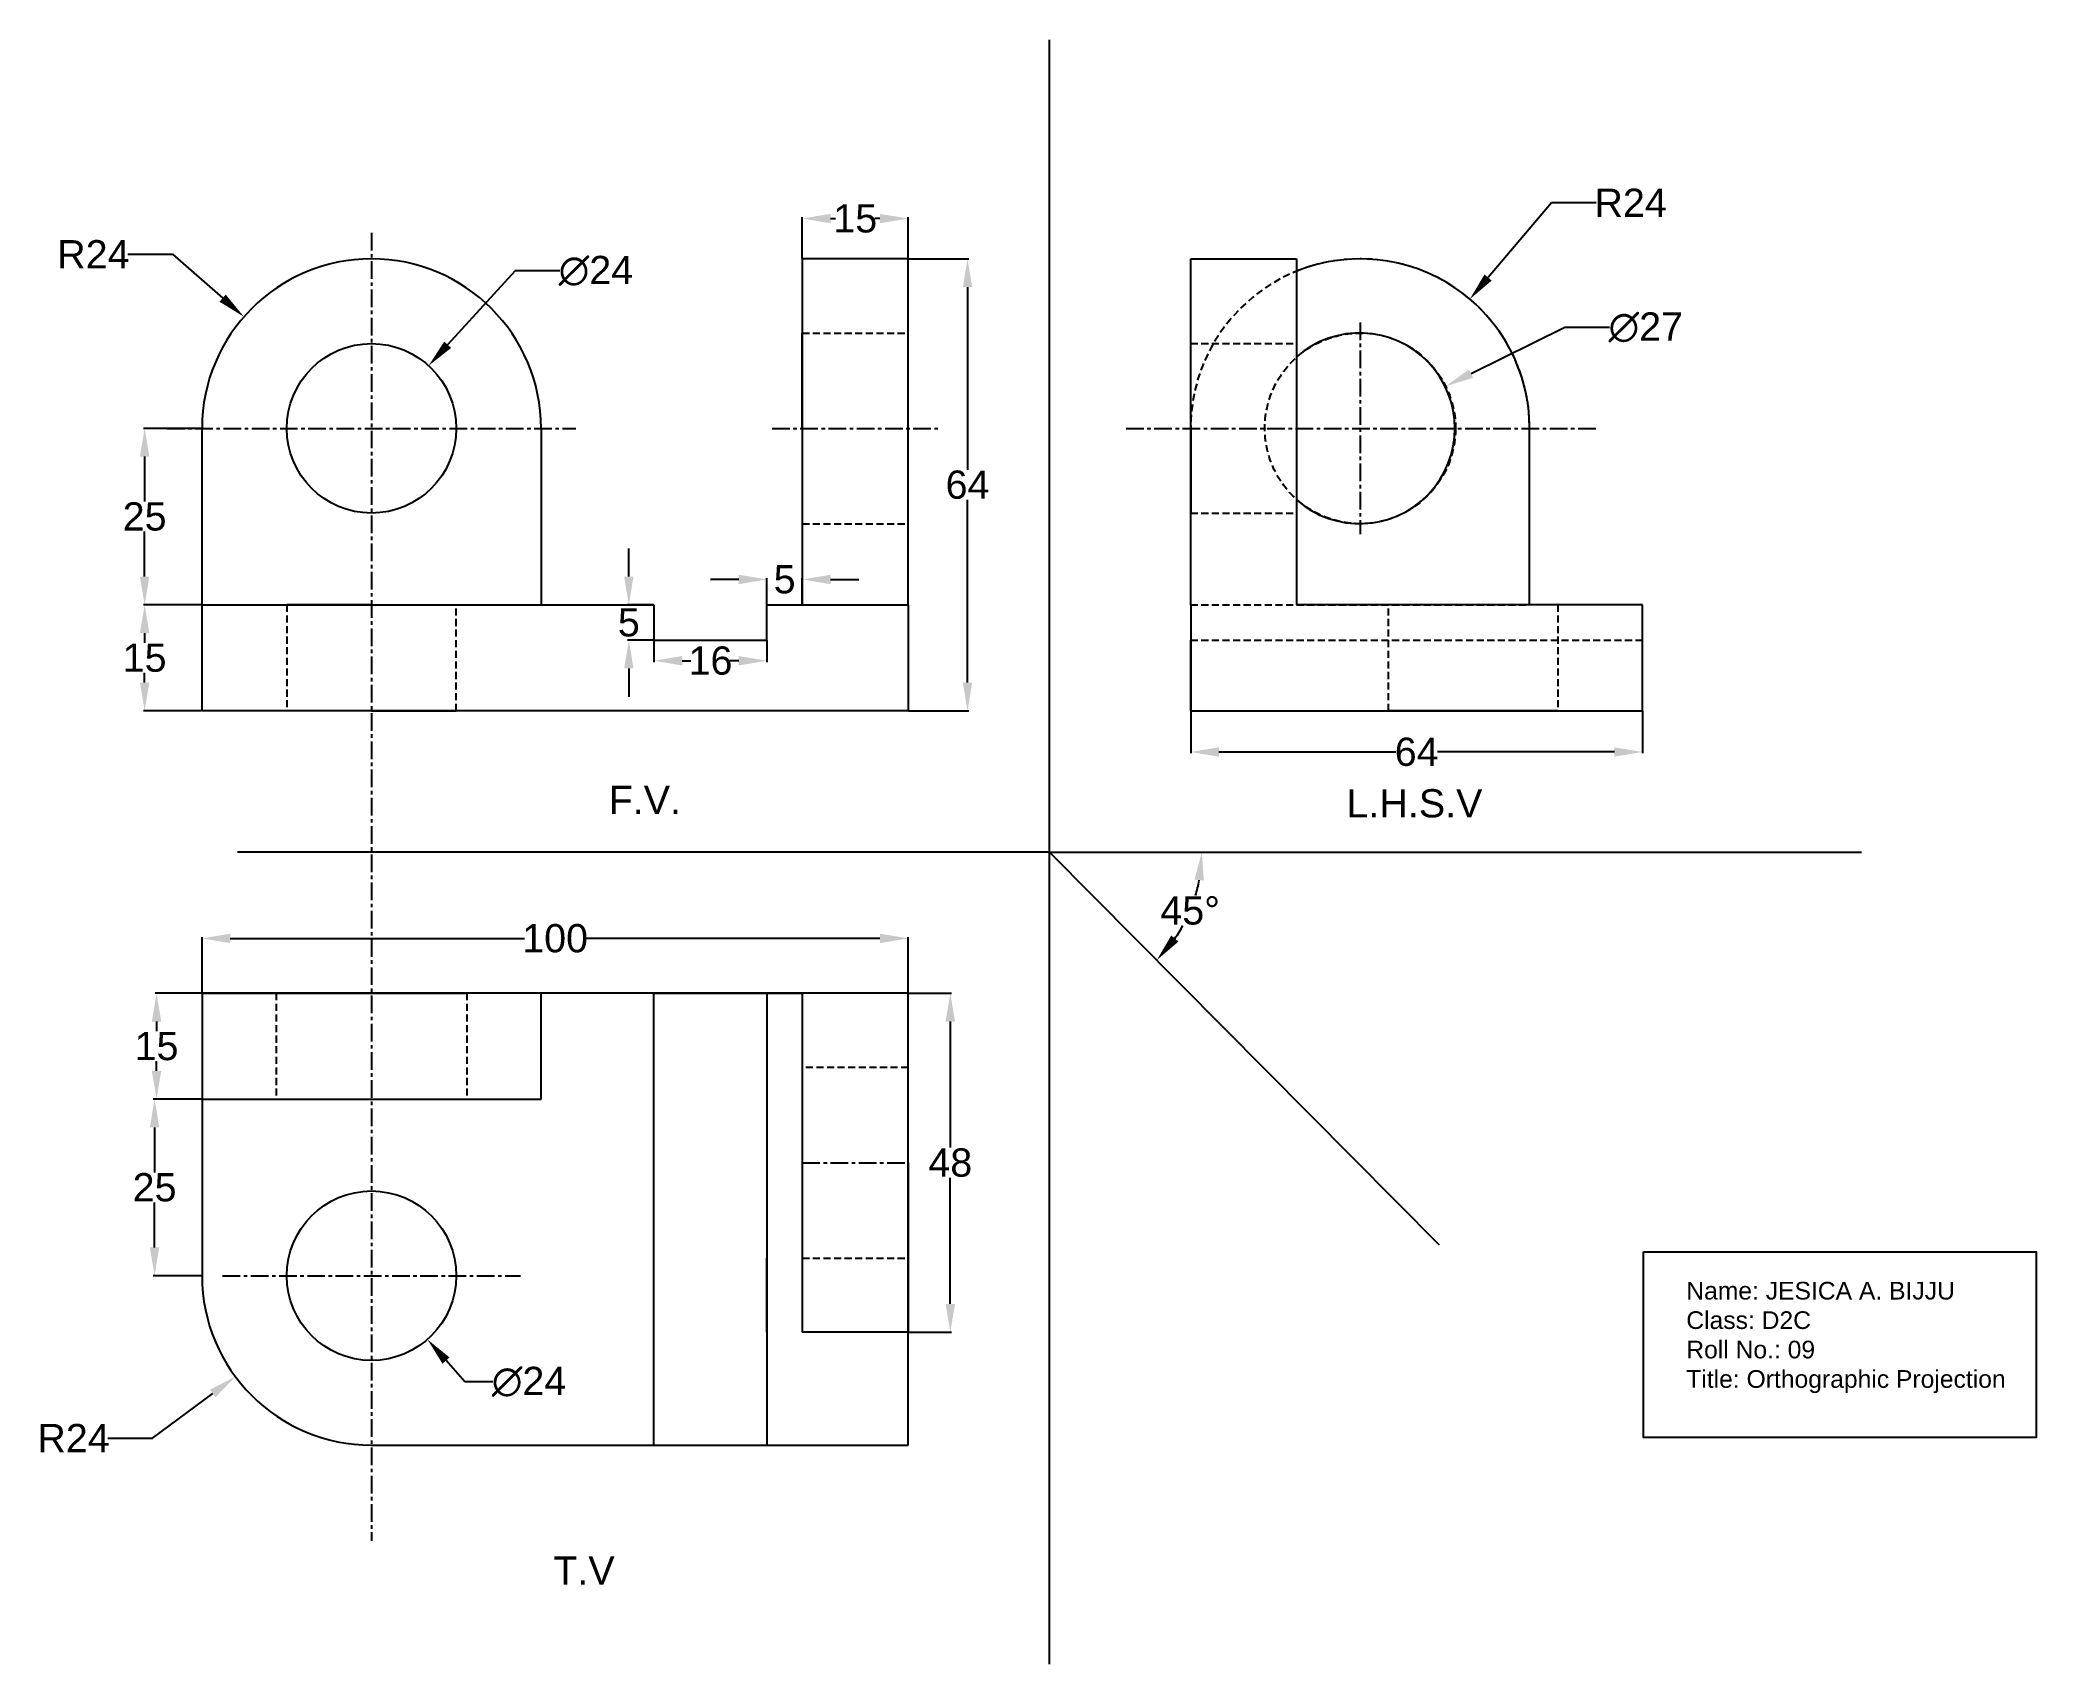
# Model space of a CAD drawing. Header units: inches. Extents: x -118 to 164, y -249 to -19.
import ezdxf

# ---------------------------------------------------------------- set-up
doc = ezdxf.new("R2010")
doc.units = ezdxf.units.IN
doc.header["$MEASUREMENT"] = 0
doc.linetypes.add('CENTERX2', pattern=[4, 2.5, -0.5, 0.5, -0.5])
doc.linetypes.add('DASHEDX2', pattern=[1.5, 1, -0.5])
doc.styles.get("Standard").update_dxf_attribs({"font": 'arial.ttf'})
doc.dimstyles.get("Standard").update_dxf_attribs({"dimtxt": 4, "dimasz": 4, "dimexe": 0.18, "dimexo": 0.0625, "dimgap": 0.09, "dimtad": 0, "dimtih": 1, "dimtoh": 1, "dimdec": 0, "dimzin": 0, "dimdsep": 46, "dimtxsty": 'Standard', "dimcen": 0.09, "dimadec": 0, "dimazin": 0, "dimtfac": 1, "dimtdec": 0, "dimtofl": 0, "dimtmove": 0, "dimatfit": 3, "dimfxl": 1, "dimtolj": 1, "dimtzin": 0, "dimarcsym": 0})

# ---------------------------------------------------------------- blocks, each defined once
blk = doc.blocks.new('*D9')
at = {"color": 0, "lineweight": -2, "transparency": 16777216}
for p, q in [((-95.25, -154.01), (-95.25, -146.13)), ((-91.25, -146.31), (-49.57, -146.31)), ((0.75, -146.31), (-40.94, -146.31)), ((4.75, -154.01), (4.75, -146.13))]:
    blk.add_line(p, q, dxfattribs=at)
at = {"color": 0, "transparency": 16777216}
for points in [[(-91.25, -145.64), (-91.25, -146.98), (-95.25, -146.31)], [(0.75, -145.64), (0.75, -146.98), (4.75, -146.31)]]:
    blk.add_solid(points, dxfattribs=at)
at = {"layer": 'Defpoints', "color": 0, "transparency": 16777216}
for p in [(4.75, -146.31), (-95.25, -154.08), (4.75, -154.08)]:
    blk.add_point(p, dxfattribs=at)
at = {"color": 0, "transparency": 16777216, "insert": (-45.25, -146.31), "char_height": 4, "attachment_point": 5}
blk.add_mtext('\\A1;100', dxfattribs=at)
blk = doc.blocks.new('*D10')
at = {"color": 0, "lineweight": -2, "transparency": 16777216}
for p, q in [((-10.25, -50.01), (-10.25, -44.19)), ((-6.25, -44.37), (-5.53, -44.37)), ((0.75, -44.37), (0.03, -44.37)), ((4.75, -50.01), (4.75, -44.19))]:
    blk.add_line(p, q, dxfattribs=at)
at = {"color": 0, "transparency": 16777216}
for points in [[(-6.25, -43.71), (-6.25, -45.04), (-10.25, -44.37)], [(0.75, -43.71), (0.75, -45.04), (4.75, -44.37)]]:
    blk.add_solid(points, dxfattribs=at)
at = {"layer": 'Defpoints', "color": 0, "transparency": 16777216}
for p in [(4.75, -44.37), (-10.25, -50.08), (4.75, -50.08)]:
    blk.add_point(p, dxfattribs=at)
at = {"color": 0, "transparency": 16777216, "insert": (-2.75, -44.37), "char_height": 4, "attachment_point": 5}
blk.add_mtext('\\A1;15', dxfattribs=at)
blk = doc.blocks.new('*D12')
at = {"color": 0, "lineweight": -2, "transparency": 16777216}
for p, q in [((-95.31, -99.08), (-103.56, -99.08)), ((-103.38, -103.08), (-103.38, -104.44)), ((-103.38, -110.08), (-103.38, -108.71)), ((-95.31, -114.08), (-103.56, -114.08))]:
    blk.add_line(p, q, dxfattribs=at)
at = {"color": 0, "transparency": 16777216}
for points in [[(-104.05, -103.08), (-102.71, -103.08), (-103.38, -99.08)], [(-104.05, -110.08), (-102.71, -110.08), (-103.38, -114.08)]]:
    blk.add_solid(points, dxfattribs=at)
at = {"layer": 'Defpoints', "color": 0, "transparency": 16777216}
for p in [(-103.38, -99.08), (-95.25, -99.08), (-95.25, -114.08)]:
    blk.add_point(p, dxfattribs=at)
at = {"color": 0, "transparency": 16777216, "insert": (-103.38, -106.58), "char_height": 4, "attachment_point": 5}
blk.add_mtext('\\A1;15', dxfattribs=at)
blk = doc.blocks.new('*D13')
at = {"color": 0, "lineweight": -2, "transparency": 16777216}
for p, q in [((-95.31, -74.08), (-103.56, -74.08)), ((-103.38, -78.08), (-103.38, -84.44)), ((-103.38, -95.08), (-103.38, -88.71)), ((-95.31, -99.08), (-103.56, -99.08))]:
    blk.add_line(p, q, dxfattribs=at)
at = {"color": 0, "transparency": 16777216}
for points in [[(-104.05, -78.08), (-102.71, -78.08), (-103.38, -74.08)], [(-104.05, -95.08), (-102.71, -95.08), (-103.38, -99.08)]]:
    blk.add_solid(points, dxfattribs=at)
at = {"layer": 'Defpoints', "color": 0, "transparency": 16777216}
for p in [(-95.25, -74.08), (-103.38, -99.08), (-95.25, -99.08)]:
    blk.add_point(p, dxfattribs=at)
at = {"color": 0, "transparency": 16777216, "insert": (-103.38, -86.58), "char_height": 4, "attachment_point": 5}
blk.add_mtext('\\A1;25', dxfattribs=at)
blk = doc.blocks.new('*D14')
at = {"color": 0, "lineweight": -2, "transparency": 16777216}
for p, q in [((-95.31, -154.08), (-101.87, -154.08)), ((-101.69, -158.08), (-101.69, -159.44)), ((-101.69, -165.08), (-101.69, -163.71)), ((-95.31, -169.08), (-101.87, -169.08))]:
    blk.add_line(p, q, dxfattribs=at)
at = {"color": 0, "transparency": 16777216}
for points in [[(-102.36, -158.08), (-101.03, -158.08), (-101.69, -154.08)], [(-102.36, -165.08), (-101.03, -165.08), (-101.69, -169.08)]]:
    blk.add_solid(points, dxfattribs=at)
at = {"layer": 'Defpoints', "color": 0, "transparency": 16777216}
for p in [(-95.25, -154.08), (-101.69, -169.08), (-95.25, -169.08)]:
    blk.add_point(p, dxfattribs=at)
at = {"color": 0, "transparency": 16777216, "insert": (-101.69, -161.58), "char_height": 4, "attachment_point": 5}
blk.add_mtext('\\A1;15', dxfattribs=at)
blk = doc.blocks.new('*D15')
at = {"color": 0, "lineweight": -2, "transparency": 16777216}
for p, q in [((-95.31, -169.08), (-102.15, -169.08)), ((-101.97, -173.08), (-101.97, -179.44)), ((-101.97, -190.08), (-101.97, -183.71)), ((-95.31, -194.08), (-102.15, -194.08))]:
    blk.add_line(p, q, dxfattribs=at)
at = {"color": 0, "transparency": 16777216}
for points in [[(-102.64, -173.08), (-101.31, -173.08), (-101.97, -169.08)], [(-102.64, -190.08), (-101.31, -190.08), (-101.97, -194.08)]]:
    blk.add_solid(points, dxfattribs=at)
at = {"layer": 'Defpoints', "color": 0, "transparency": 16777216}
for p in [(-95.25, -169.08), (-101.97, -194.08), (-95.25, -194.08)]:
    blk.add_point(p, dxfattribs=at)
at = {"color": 0, "transparency": 16777216, "insert": (-101.97, -181.58), "char_height": 4, "attachment_point": 5}
blk.add_mtext('\\A1;25', dxfattribs=at)
blk = doc.blocks.new('*D16')
at = {"color": 0, "lineweight": -2, "transparency": 16777216}
for p, q in [((4.81, -154.08), (10.89, -154.08)), ((10.71, -158.08), (10.71, -175.94)), ((10.71, -198.08), (10.71, -180.21)), ((4.81, -202.08), (10.89, -202.08))]:
    blk.add_line(p, q, dxfattribs=at)
at = {"color": 0, "transparency": 16777216}
for points in [[(10.04, -158.08), (11.38, -158.08), (10.71, -154.08)], [(10.04, -198.08), (11.38, -198.08), (10.71, -202.08)]]:
    blk.add_solid(points, dxfattribs=at)
at = {"layer": 'Defpoints', "color": 0, "transparency": 16777216}
for p in [(4.75, -154.08), (4.75, -202.08), (10.71, -202.08)]:
    blk.add_point(p, dxfattribs=at)
at = {"color": 0, "transparency": 16777216, "insert": (10.71, -178.08), "char_height": 4, "attachment_point": 5}
blk.add_mtext('\\A1;48', dxfattribs=at)
blk = doc.blocks.new('*D17')
at = {"color": 0, "lineweight": -2, "transparency": 16777216}
for p, q in [((-34.81, -95.08), (-34.81, -91.08)), ((-31.31, -99.08), (-34.99, -99.08)), ((-31.31, -104.08), (-34.99, -104.08)), ((-34.81, -108.08), (-34.81, -112.08))]:
    blk.add_line(p, q, dxfattribs=at)
at = {"color": 0, "transparency": 16777216}
for points in [[(-35.48, -95.08), (-34.15, -95.08), (-34.81, -99.08)], [(-35.48, -108.08), (-34.15, -108.08), (-34.81, -104.08)]]:
    blk.add_solid(points, dxfattribs=at)
at = {"layer": 'Defpoints', "color": 0, "transparency": 16777216}
for p in [(-31.25, -99.08), (-34.81, -104.08), (-31.25, -104.08)]:
    blk.add_point(p, dxfattribs=at)
at = {"color": 0, "transparency": 16777216, "insert": (-34.81, -101.58), "char_height": 4, "attachment_point": 5}
blk.add_mtext('\\A1;5', dxfattribs=at)
blk = doc.blocks.new('*D18')
at = {"color": 0, "lineweight": -2, "transparency": 16777216}
for p, q in [((-19.25, -95.48), (-23.25, -95.48)), ((-15.25, -99.01), (-15.25, -95.3)), ((-10.25, -99.01), (-10.25, -95.3)), ((-6.25, -95.48), (-2.25, -95.48))]:
    blk.add_line(p, q, dxfattribs=at)
at = {"color": 0, "transparency": 16777216}
for points in [[(-19.25, -94.81), (-19.25, -96.15), (-15.25, -95.48)], [(-6.25, -94.81), (-6.25, -96.15), (-10.25, -95.48)]]:
    blk.add_solid(points, dxfattribs=at)
at = {"layer": 'Defpoints', "color": 0, "transparency": 16777216}
for p in [(-10.25, -95.48), (-15.25, -99.08), (-10.25, -99.08)]:
    blk.add_point(p, dxfattribs=at)
at = {"color": 0, "transparency": 16777216, "insert": (-12.75, -95.48), "char_height": 4, "attachment_point": 5}
blk.add_mtext('\\A1;5', dxfattribs=at)
blk = doc.blocks.new('*D19')
at = {"color": 0, "lineweight": -2, "transparency": 16777216}
for p, q in [((-31.25, -103.68), (-31.25, -107.17)), ((-15.25, -104.14), (-15.25, -107.17)), ((-27.25, -106.99), (-26.02, -106.99)), ((-19.25, -106.99), (-20.49, -106.99))]:
    blk.add_line(p, q, dxfattribs=at)
at = {"color": 0, "transparency": 16777216}
for points in [[(-27.25, -106.33), (-27.25, -107.66), (-31.25, -106.99)], [(-19.25, -106.33), (-19.25, -107.66), (-15.25, -106.99)]]:
    blk.add_solid(points, dxfattribs=at)
at = {"layer": 'Defpoints', "color": 0, "transparency": 16777216}
for p in [(-31.25, -103.62), (-15.25, -104.08), (-15.25, -106.99)]:
    blk.add_point(p, dxfattribs=at)
at = {"color": 0, "transparency": 16777216, "insert": (-23.25, -106.99), "char_height": 4, "attachment_point": 5}
blk.add_mtext('\\A1;16', dxfattribs=at)
blk = doc.blocks.new('*D20')
at = {"color": 0, "lineweight": -2, "transparency": 16777216}
for p, q in [((44.75, -114.14), (44.75, -120.09)), ((108.75, -114.14), (108.75, -120.09)), ((48.75, -119.91), (73.79, -119.91)), ((104.75, -119.91), (79.71, -119.91))]:
    blk.add_line(p, q, dxfattribs=at)
at = {"color": 0, "transparency": 16777216}
for points in [[(48.75, -119.25), (48.75, -120.58), (44.75, -119.91)], [(104.75, -119.25), (104.75, -120.58), (108.75, -119.91)]]:
    blk.add_solid(points, dxfattribs=at)
at = {"layer": 'Defpoints', "color": 0, "transparency": 16777216}
for p in [(44.75, -114.08), (108.75, -114.08), (108.75, -119.91)]:
    blk.add_point(p, dxfattribs=at)
at = {"color": 0, "transparency": 16777216, "insert": (76.75, -119.91), "char_height": 4, "attachment_point": 5}
blk.add_mtext('\\A1;64', dxfattribs=at)
blk = doc.blocks.new('*D24')
at = {"color": 0, "lineweight": -2, "transparency": 16777216}
for p, q in [((95.86, -42.13), (86.86, -52.73)), ((102.19, -42.13), (95.86, -42.13)), ((68.66, -74.08), (68.84, -74.08)), ((68.75, -74.17), (68.75, -73.99))]:
    blk.add_line(p, q, dxfattribs=at)
at = {"color": 0, "transparency": 16777216}
blk.add_solid([(86.35, -52.29), (87.37, -53.16), (84.28, -55.78)], dxfattribs=at)
at = {"layer": 'Defpoints', "color": 0, "transparency": 16777216}
for p in [(84.28, -55.78), (68.75, -74.08)]:
    blk.add_point(p, dxfattribs=at)
at = {"color": 0, "transparency": 16777216, "insert": (107.05, -42.13), "char_height": 4, "attachment_point": 5}
blk.add_mtext('\\A1;R24', dxfattribs=at)
blk = doc.blocks.new('*D25')
at = {"color": 0, "lineweight": -2, "transparency": 16777216}
for p, q in [((-105.78, -49.43), (-99.44, -49.43)), ((-99.44, -49.43), (-92.33, -55.65)), ((-71.34, -74.08), (-71.16, -74.08)), ((-71.25, -74.17), (-71.25, -73.99))]:
    blk.add_line(p, q, dxfattribs=at)
at = {"color": 0, "transparency": 16777216}
blk.add_solid([(-91.89, -55.14), (-92.77, -56.15), (-89.32, -58.28)], dxfattribs=at)
at = {"layer": 'Defpoints', "color": 0, "transparency": 16777216}
for p in [(-89.32, -58.28), (-71.25, -74.08)]:
    blk.add_point(p, dxfattribs=at)
at = {"color": 0, "transparency": 16777216, "insert": (-110.64, -49.43), "char_height": 4, "attachment_point": 5}
blk.add_mtext('\\A1;R24', dxfattribs=at)
blk = doc.blocks.new('*D26')
at = {"color": 0, "lineweight": -2, "transparency": 16777216}
for p, q in [((-71.34, -194.08), (-71.16, -194.08)), ((-71.25, -194.17), (-71.25, -193.99)), ((-102.25, -217.07), (-93.74, -210.76)), ((-108.59, -217.07), (-102.25, -217.07))]:
    blk.add_line(p, q, dxfattribs=at)
at = {"color": 0, "transparency": 16777216}
blk.add_solid([(-94.14, -210.22), (-93.34, -211.29), (-90.53, -208.37)], dxfattribs=at)
at = {"layer": 'Defpoints', "color": 0, "transparency": 16777216}
for p in [(-71.25, -194.08), (-90.53, -208.37)]:
    blk.add_point(p, dxfattribs=at)
at = {"color": 0, "transparency": 16777216, "insert": (-113.45, -217.07), "char_height": 4, "attachment_point": 5}
blk.add_mtext('\\A1;R24', dxfattribs=at)
blk = doc.blocks.new('*D29')
at = {"color": 0, "lineweight": -2, "transparency": 16777216}
for p, q in [((4.81, -50.08), (13.33, -50.08)), ((13.15, -54.08), (13.15, -79.94)), ((13.15, -110.08), (13.15, -84.21)), ((4.81, -114.08), (13.33, -114.08))]:
    blk.add_line(p, q, dxfattribs=at)
at = {"color": 0, "transparency": 16777216}
for points in [[(12.48, -54.08), (13.82, -54.08), (13.15, -50.08)], [(12.48, -110.08), (13.82, -110.08), (13.15, -114.08)]]:
    blk.add_solid(points, dxfattribs=at)
at = {"layer": 'Defpoints', "color": 0, "transparency": 16777216}
for p in [(4.75, -50.08), (4.75, -114.08), (13.15, -114.08)]:
    blk.add_point(p, dxfattribs=at)
at = {"color": 0, "transparency": 16777216, "insert": (13.15, -82.08), "char_height": 4, "attachment_point": 5}
blk.add_mtext('\\A1;64', dxfattribs=at)
blk = doc.blocks.new('*D30')
at = {"color": 0, "lineweight": -2, "transparency": 16777216}
for p, q in [((97.75, -59.79), (84.45, -66.34)), ((104.07, -59.79), (97.75, -59.79)), ((68.66, -74.08), (68.84, -74.08)), ((68.75, -74.17), (68.75, -73.99))]:
    blk.add_line(p, q, dxfattribs=at)
at = {"color": 0, "transparency": 16777216}
blk.add_solid([(84.15, -65.74), (84.74, -66.94), (80.86, -68.11)], dxfattribs=at)
at = {"layer": 'Defpoints', "color": 0, "transparency": 16777216}
for p in [(80.86, -68.11), (56.64, -80.04)]:
    blk.add_point(p, dxfattribs=at)
at = {"color": 0, "transparency": 16777216, "insert": (109.2, -59.79), "char_height": 4, "attachment_point": 5}
blk.add_mtext('\\A1;∅27', dxfattribs=at)
blk = doc.blocks.new('*D31')
at = {"color": 0, "lineweight": -2, "transparency": 16777216}
for p, q in [((-50.93, -51.79), (-60.47, -62.25)), ((-44.59, -51.79), (-50.93, -51.79)), ((-71.34, -74.08), (-71.16, -74.08)), ((-71.25, -74.17), (-71.25, -73.99))]:
    blk.add_line(p, q, dxfattribs=at)
at = {"color": 0, "transparency": 16777216}
blk.add_solid([(-60.96, -61.8), (-59.98, -62.7), (-63.17, -65.21)], dxfattribs=at)
at = {"layer": 'Defpoints', "color": 0, "transparency": 16777216}
for p in [(-63.17, -65.21), (-79.34, -82.94)]:
    blk.add_point(p, dxfattribs=at)
at = {"color": 0, "transparency": 16777216, "insert": (-39.47, -51.79), "char_height": 4, "attachment_point": 5}
blk.add_mtext('\\A1;∅24', dxfattribs=at)
blk = doc.blocks.new('*D32')
at = {"color": 0, "lineweight": -2, "transparency": 16777216}
for p, q in [((-71.34, -194.08), (-71.16, -194.08)), ((-71.25, -194.17), (-71.25, -193.99)), ((-58.06, -209.11), (-60.7, -206.1)), ((-54.06, -209.11), (-58.06, -209.11))]:
    blk.add_line(p, q, dxfattribs=at)
at = {"color": 0, "transparency": 16777216}
blk.add_solid([(-60.2, -205.66), (-61.2, -206.54), (-63.34, -203.1)], dxfattribs=at)
at = {"layer": 'Defpoints', "color": 0, "transparency": 16777216}
for p in [(-79.17, -185.06), (-63.34, -203.1)]:
    blk.add_point(p, dxfattribs=at)
at = {"color": 0, "transparency": 16777216, "insert": (-48.94, -209.11), "char_height": 4, "attachment_point": 5}
blk.add_mtext('\\A1;∅24', dxfattribs=at)
blk = doc.blocks.new('*D33')
at = {"color": 0, "lineweight": -2, "transparency": 16777216}
blk.add_line((44.81, -134.08), (46.51, -134.08), dxfattribs=at)
for start, end in [(343.3704, 349.3639), (325.3958, 331.1149)]:
    blk.add_arc((24.75, -134.08), 21.58, start, end, dxfattribs=at)
at = {"color": 0, "transparency": 16777216}
for points in [[(45.29, -138), (46.62, -138.12), (46.33, -134.08)], [(43.02, -146.76), (42, -145.9), (39.94, -149.4)]]:
    blk.add_solid(points, dxfattribs=at)
at = {"layer": 'Defpoints', "color": 0, "transparency": 16777216}
for p in [(24.75, -134.08), (24.75, -134.08), (44.75, -134.08), (43.41, -144.92), (79.93, -189.72)]:
    blk.add_point(p, dxfattribs=at)
at = {"color": 0, "transparency": 16777216, "insert": (44.67, -142.38), "char_height": 4, "attachment_point": 5}
blk.add_mtext('\\A1;45°', dxfattribs=at)

msp = doc.modelspace()

# ---------------------------------------------------------------- linework, layer by layer
for p, q in [((24.75, -134.08), (24.75, -19.08)), ((4.75, -50.08), (-10.25, -50.08)), ((-10.25, -50.08), (-10.25, -99.08)), ((4.75, -99.08), (4.75, -50.08)), ((44.75, -99.08), (44.75, -50.08)), ((44.75, -50.08), (59.75, -50.08)), ((59.75, -50.08), (59.75, -99.08)), ((-10.25, -74.08), (-10.25, -60.58)), ((44.75, -74.08), (44.75, -62.08)), ((-95.25, -99.08), (-95.25, -74.08)), ((-47.25, -74.08), (-47.25, -99.08)), ((-10.25, -74.08), (-10.25, -87.58)), ((44.75, -74.08), (44.75, -86.08)), ((92.75, -99.08), (92.75, -74.08)), ((-95.25, -114.08), (-95.25, -99.08)), ((-95.25, -99.08), (-31.25, -99.08)), ((-71.25, -99.08), (-83.25, -99.08)), ((-31.25, -99.08), (-31.25, -104.08)), ((-15.25, -104.08), (-15.25, -99.08)), ((-15.25, -99.08), (4.75, -99.08)), ((4.75, -99.08), (4.75, -114.08)), ((44.75, -99.08), (44.75, -114.08)), ((108.75, -99.08), (59.75, -99.08)), ((108.75, -99.08), (96.75, -99.08)), ((108.75, -114.08), (108.75, -99.08)), ((-31.25, -104.08), (-15.25, -104.08)), ((44.75, -114.08), (44.75, -104.08)), ((4.75, -114.08), (-95.25, -114.08)), ((-71.25, -114.08), (-59.25, -114.08)), ((44.75, -114.08), (108.75, -114.08)), ((96.75, -114.08), (72.75, -114.08)), ((24.75, -134.08), (-90.25, -134.08)), ((24.75, -249.08), (24.75, -134.08)), ((24.75, -134.08), (139.75, -134.08)), ((24.75, -134.08), (44.75, -134.08)), ((24.75, -134.08), (79.93, -189.72)), ((4.75, -154.08), (-95.25, -154.08)), ((-95.25, -154.08), (-95.25, -169.08)), ((-95.25, -154.08), (-71.25, -154.08)), ((-95.25, -154.08), (-95.25, -194.08)), ((-71.25, -154.08), (-84.75, -154.08)), ((-71.25, -154.08), (-57.75, -154.08)), ((-47.25, -169.08), (-47.25, -154.08)), ((-31.25, -218.08), (-31.25, -154.08)), ((-31.25, -154.08), (-15.25, -154.08)), ((-15.25, -154.08), (-15.25, -218.08)), ((-15.25, -154.08), (-10.25, -154.08)), ((-10.25, -154.08), (-10.25, -202.08)), ((4.75, -218.08), (4.75, -154.08)), ((4.75, -178.08), (4.75, -164.58)), ((-95.25, -169.08), (-47.25, -169.08)), ((-95.25, -169.08), (-95.25, -194.08)), ((4.75, -191.58), (4.75, -167.58)), ((4.75, -178.08), (4.75, -202.08)), ((-15.25, -202.08), (-15.25, -191.58)), ((4.75, -202.08), (-10.25, -202.08)), ((-71.25, -218.08), (-31.25, -218.08)), ((-31.25, -218.08), (-15.25, -218.08)), ((-15.25, -218.08), (4.75, -218.08))]:
    msp.add_line(p, q)
at = {"linetype": 'CENTERX2'}
for p, q in [((-71.25, -46.41), (-71.25, -231.6)), ((68.75, -59.08), (68.75, -89.08)), ((-100.21, -74.08), (-42.3, -74.08)), ((-14.53, -74.08), (8.96, -74.08)), ((35.6, -74.08), (102.16, -74.08)), ((-10.25, -178.08), (4.75, -178.08)), ((-92.34, -194.08), (-50.17, -194.08))]:
    msp.add_line(p, q, dxfattribs=at)
at = {"linetype": 'DASHEDX2'}
for p, q in [((-10.25, -60.58), (4.75, -60.58)), ((44.75, -62.08), (59.75, -62.08)), ((-10.25, -87.58), (4.75, -87.58)), ((44.75, -86.08), (59.75, -86.08)), ((-83.25, -99.08), (-83.25, -114.08)), ((-59.25, -114.08), (-59.25, -99.08)), ((44.75, -99.08), (59.75, -99.08)), ((59.75, -99.08), (92.75, -99.08)), ((72.75, -114.08), (72.75, -99.08)), ((96.75, -99.08), (96.75, -114.08)), ((44.75, -104.08), (108.75, -104.08)), ((-84.75, -154.08), (-84.75, -169.08)), ((-57.75, -154.08), (-57.75, -169.08)), ((4.75, -164.58), (-10.25, -164.58)), ((-10.25, -191.58), (4.75, -191.58))]:
    msp.add_line(p, q, dxfattribs=at)
msp.add_lwpolyline([(108.88, -190.71), (164.46, -190.71), (164.46, -217.01), (108.88, -217.01)], close=True)
for centre in [(-71.25, -74.08), (-71.25, -194.08)]:
    msp.add_circle(centre, 12)
msp.add_circle((68.75, -74.08), 13.5, dxfattribs=at)
for centre, radius, start, end in [((-71.25, -74.08), 24, 0, 180), ((68.75, -74.08), 24, 0, 112.0243), ((68.66, -74.08), 13.5, 228.7001, 131.2999), ((68.75, -73.99), 13.5, 180.191, 180.382), ((68.75, -73.99), 13.5, 359.618, 359.809), ((-71.25, -194.08), 24, 180, 270)]:
    msp.add_arc(centre, radius, start, end)
msp.add_arc((68.75, -74.08), 24, 0, 180, dxfattribs=at)

# ---------------------------------------------------------------- texts
at = {"attachment_point": 1}
for s, width, insert, char_height in [('F.V.', 34.9881, (-37.67, -124.69), 4), ('L.H.S.V', 35.3151, (66.81, -125.18), 4), ('Name: JESICA A. BIJJU\\PClass: D2C\\PRoll No.: 09\\PTitle: Orthographic Projection', 121.6409, (114.93, -194.95), 2.5), ('T.V', 29.9197, (-45.51, -233.83), 4)]:
    msp.add_mtext_dynamic_manual_height_columns(s, width=width, gutter_width=1, heights=[0], dxfattribs=dict(at, insert=insert, char_height=char_height))

# ---------------------------------------------------------------- dimensions: what is measured, and where the dimension line sits
for center, mpoint, picture, middle in [((68.75, -74.08), (84.28, -55.78), '*D24', (107.05, -42.13)), ((-71.25, -74.08), (-89.32, -58.28), '*D25', (-110.64, -49.43)), ((-71.25, -194.08), (-90.53, -208.37), '*D26', (-113.45, -217.07))]:
    dim = msp.add_radius_dim(center=center, mpoint=mpoint, dimstyle='Standard')
    dim.commit()
    dim.dimension.update_dxf_attribs({"geometry": picture, "text_midpoint": middle, "dimtype": 164})
for base, p1, p2, picture, middle in [((4.75, -44.37), (-10.25, -50.08), (4.75, -50.08), '*D10', (-2.75, -44.37)), ((-10.25, -95.48), (-15.25, -99.08), (-10.25, -99.08), '*D18', (-12.75, -95.48)), ((-15.25, -106.99), (-31.25, -103.62), (-15.25, -104.08), '*D19', (-23.25, -106.99)), ((108.75, -119.91), (44.75, -114.08), (108.75, -114.08), '*D20', (76.75, -119.91)), ((4.75, -146.31), (-95.25, -154.08), (4.75, -154.08), '*D9', (-45.25, -146.31))]:
    dim = msp.add_linear_dim(base=base, p1=p1, p2=p2, dimstyle='Standard')
    dim.commit()
    dim.dimension.update_dxf_attribs({"geometry": picture, "text_midpoint": middle})
for p1, p2, picture, middle in [((-79.34, -82.94), (-63.17, -65.21), '*D31', (-39.47, -51.79)), ((56.64, -80.04), (80.86, -68.11), '*D30', (109.2, -59.79))]:
    dim = msp.add_diameter_dim_2p(p1=p1, p2=p2, dimstyle='Standard')
    dim.commit()
    dim.dimension.update_dxf_attribs({"geometry": picture, "text_midpoint": middle, "dimtype": 163})
for base, p1, p2, picture, middle in [((13.15, -114.08), (4.75, -50.08), (4.75, -114.08), '*D29', (13.15, -82.08)), ((-103.38, -99.08), (-95.25, -74.08), (-95.25, -99.08), '*D13', (-103.38, -86.58)), ((-34.81, -104.08), (-31.25, -99.08), (-31.25, -104.08), '*D17', (-34.81, -101.58)), ((-103.38, -99.08), (-95.25, -114.08), (-95.25, -99.08), '*D12', (-103.38, -106.58)), ((-101.69, -169.08), (-95.25, -154.08), (-95.25, -169.08), '*D14', (-101.69, -161.58)), ((10.71, -202.08), (4.75, -154.08), (4.75, -202.08), '*D16', (10.71, -178.08)), ((-101.97, -194.08), (-95.25, -169.08), (-95.25, -194.08), '*D15', (-101.97, -181.58))]:
    dim = msp.add_linear_dim(base=base, p1=p1, p2=p2, angle=90, dimstyle='Standard')
    dim.commit()
    dim.dimension.update_dxf_attribs({"geometry": picture, "text_midpoint": middle})
dim = msp.add_angular_dim_2l(base=(43.41, -144.92), line1=((24.75, -134.08), (44.75, -134.08)), line2=((24.75, -134.08), (79.93, -189.72)), dimstyle='Standard')
dim.commit()
dim.dimension.update_dxf_attribs({"geometry": '*D33', "text_midpoint": (44.67, -142.38)})
dim = msp.add_diameter_dim_2p(p1=(-79.17, -185.06), p2=(-63.34, -203.1), dimstyle='Standard')
dim.commit()
dim.dimension.update_dxf_attribs({"geometry": '*D32', "text_midpoint": (-48.94, -209.11)})

doc.saveas('drawing.dxf')
